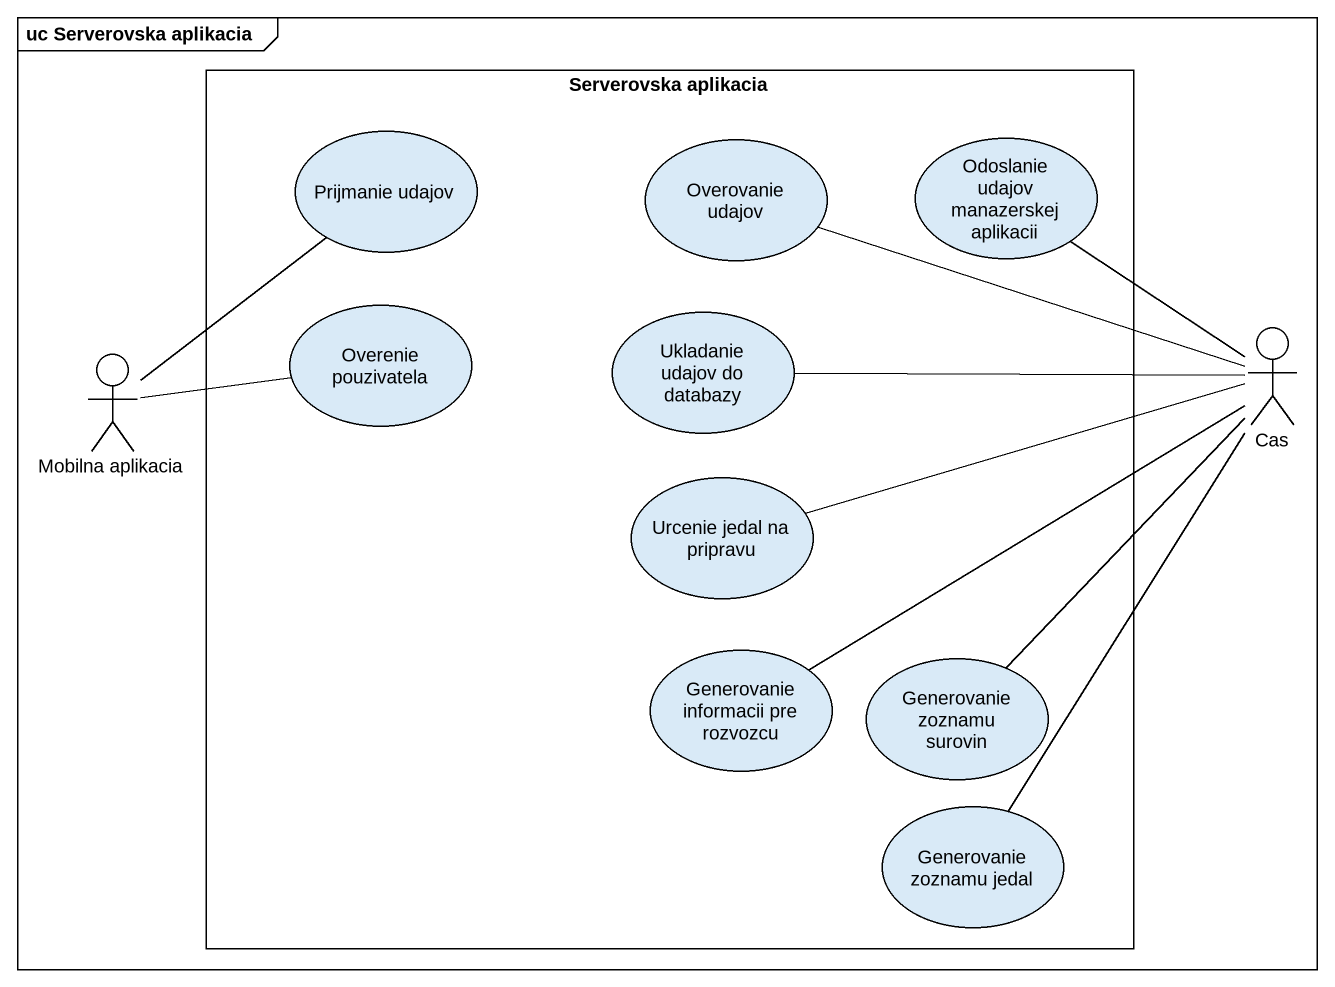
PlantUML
@startuml
mainframe uc Serverovska aplikacia
rectangle "Serverovska aplikacia" as Serverovska_aplikacia {
  usecase "Prijmanie udajov" as Prijmanie_udajov
  usecase "Odoslanie udajov manazerskej aplikacii" as Odoslanie_udajov
  usecase "Overovanie udajov" as Overovanie_udajov
  usecase "Overenie pouzivatela" as Overenie_pouzivatela
  usecase "Ukladanie udajov do databazy" as Ukladanie_udajov_do_databazy
  usecase "Urcenie jedal na pripravu" as Urcenie_jedal_na_pripravu
  usecase "Generovanie informacii pre rozvozcu" as Generovanie_informacii_pre
  usecase "Generovanie zoznamu surovin" as Generovanie_zoznamu_surovin
  usecase "Generovanie zoznamu jedal" as Generovanie_zoznamu_jedal
}
actor "Mobilna aplikacia" as Mobilna_aplikacia
actor Cas
Mobilna_aplikacia -up- Prijmanie_udajov
Mobilna_aplikacia -right- Overenie_pouzivatela
Cas -up- Odoslanie_udajov
Cas -left- Overovanie_udajov
Cas -left- Ukladanie_udajov_do_databazy
Cas -left- Urcenie_jedal_na_pripravu
Generovanie_informacii_pre -right- Cas
Generovanie_zoznamu_surovin -up- Cas
Generovanie_zoznamu_jedal -up- Cas
@enduml
